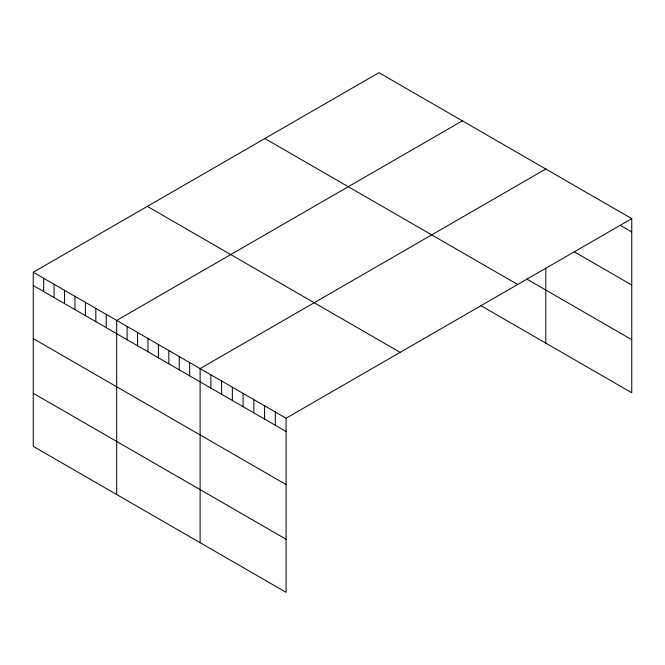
<?xml version="1.0" encoding="UTF-8"?>
<svg xmlns="http://www.w3.org/2000/svg" width="665" height="665" viewBox="0 0 665 665"><rect width="100%" height="100%" fill="white"/><g stroke="black" fill="none" stroke-linecap="round" stroke-linejoin="round"><path stroke-width="1" d="M631.75 218.644L286.075 418.219L286.075 592.324L33.25 446.356L33.25 272.251L378.925 72.676L631.75 218.644L631.75 392.749L480.612 305.484M462.358 120.847L116.683 320.422L116.683 494.519M545.79 169.018L200.115 368.593L200.115 542.69M621.002 225.718L631.75 231.919M574.444 251.91L631.75 284.994M526.672 279.009L631.75 339.674M264.853 138.536L517.678 284.504M147.322 206.391L400.147 352.359M33.25 272.251L286.075 418.219M33.25 285.526L286.075 431.494M33.25 338.601L286.075 484.569M33.25 393.281L286.075 539.249M545.79 268.17L545.79 343.115M275.327 412.017L275.327 425.292M264.587 405.816L264.587 419.091M253.839 399.607L253.839 412.882M243.091 393.406L243.091 406.681M232.351 387.205L232.351 400.48M221.603 380.995L221.603 394.27M210.863 374.794L210.863 388.069M189.683 362.575L189.683 375.841M179.259 356.548L179.259 369.823M168.827 350.53L168.827 363.805M158.395 344.512L158.395 357.778M147.971 338.485L147.971 351.76M137.539 332.467L137.539 345.742M127.115 326.44L127.115 339.715M106.25 314.404L106.25 327.679M95.827 308.377L95.827 321.652M85.394 302.359L85.394 315.634M74.962 296.341L74.962 309.616M64.538 290.314L64.538 303.589M54.106 284.296L54.106 297.571M43.682 278.278L43.682 291.553"/></g></svg>
